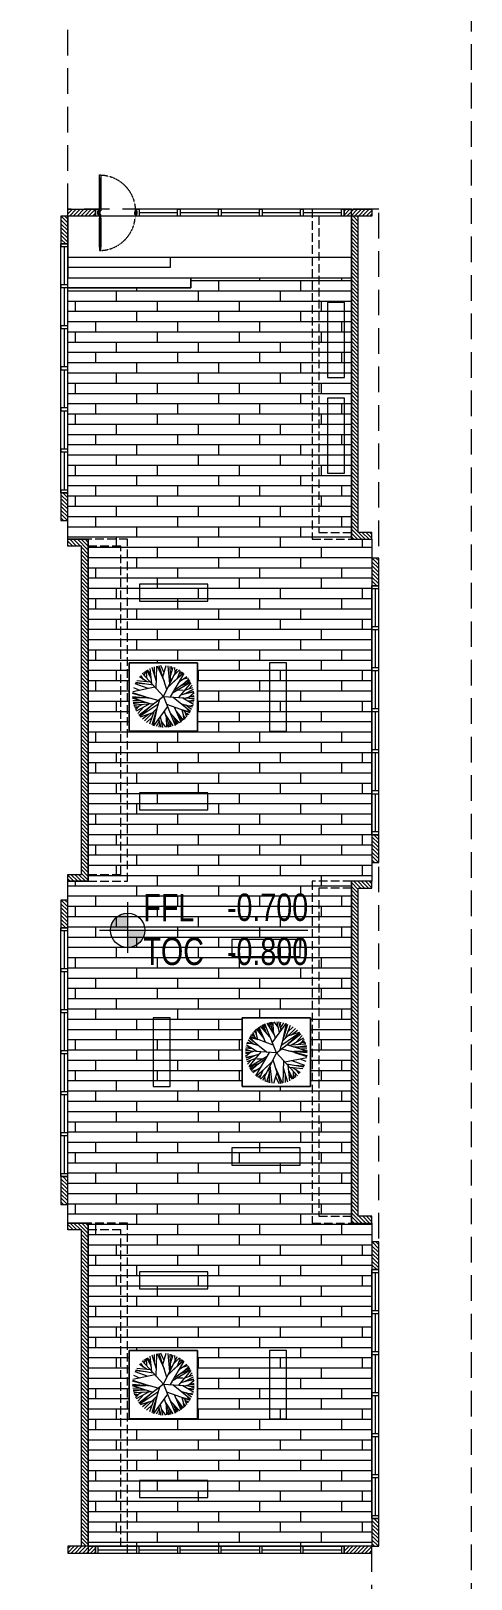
# Model space of a CAD drawing. Header units: millimetres. Extents: x -162958 to 167200, y -450 to 146301.
# Drawn here: x 104972 to 117850, y 25042 to 70316 of the extents above; entities that cross this region are included whole.
import ezdxf
from ezdxf.enums import TextEntityAlignment as Align

# ---------------------------------------------------------------- set-up
doc = ezdxf.new("R2010")
doc.units = ezdxf.units.MM
for name, pattern in [('Xr_MB nha xuong CM2$0$DASH', [0.35, 0.25, -0.1]), ('Xr_MB nha xuong CM2$0$HIDDENX2', [0.75, 0.5, -0.25]), ('Xr_MB nha xuong CM2$0$Xr_MB nha xuong + VP$0$HIDDEN', [9.525, 6.35, -3.175])]:
    doc.linetypes.add(name, pattern=pattern)
doc.layers.get('0').update_dxf_attribs({"lineweight": 5})
for name, color, linetype, lineweight in [('A-Dim', 8, 'Continuous', 5), ('A-Dim-Area', 7, 'Continuous', 5), ('A-Text', 2, 'Continuous', 5), ('CJSC.2-Tuong', 3, 'Continuous', 5), ('CJSC.6-Hatch', 251, 'Continuous', 5), ('FLOOR FINISHED', 253, 'Continuous', 5), ('Xr_MB nha xuong CM2$0$A-Solid-Stair', 151, 'Continuous', 5), ('Xr_MB nha xuong CM2$0$A-Solid-Wall H', 9, 'Continuous', 18), ('Xr_MB nha xuong CM2$0$A-Solid-WallC', 2, 'Continuous', 5), ('Xr_MB nha xuong CM2$0$A-Solid-Window', 4, 'Continuous', 5), ('Xr_MB nha xuong CM2$0$CJSC.11-Khuat', 152, 'Xr_MB nha xuong CM2$0$HIDDENX2', 5), ('Xr_MB nha xuong CM2$0$Xr_MB nha xuong + VP$0$CJSC.8-Cua', 15, 'Continuous', 5)]:
    doc.layers.add(name, color=color, linetype=linetype, lineweight=lineweight)
doc.styles.add('CJSC1', font='arial.ttf', dxfattribs={"width": 0.75})

# ---------------------------------------------------------------- blocks, each defined once
blk = doc.blocks.new('COT CAO DO')
at = {"layer": 'A-Dim'}
h = blk.add_hatch(color=256, dxfattribs=at)
h.paths.add_polyline_path([(0, 586, 0.414214), (-586, 0), (0, 0)])
h.paths.add_polyline_path([(586, 0), (0, 0), (0, -586, 0.414214)])
for p, q in [((0, 961), (0, -774)), ((-961, 0), (6166, 1))]:
    blk.add_line(p, q, dxfattribs=at)
blk.add_circle((0, 0), 586, dxfattribs=at)
at = {"layer": 'A-Text', "color": 6, "style": 'CJSC1', "width": 0.75}
for s, p in [('FFL', (541, 309)), ('TOC', (541, -1188))]:
    blk.add_text(s, height=935, dxfattribs=at).set_placement(p)
for tag, p in [('%%P0.000', (6173, 318)), ('-0.050', (6173, -1188))]:
    blk.add_attdef(tag, text='', height=935, dxfattribs=at).set_placement(p, align=Align.RIGHT)
blk = doc.blocks.new('A$C0c999cd2')
at = {"layer": 'CJSC.6-Hatch'}
h = blk.add_hatch(dxfattribs=at)
h.set_pattern_fill('BOARDW', color=250, scale=150, angle=180, pattern_type=2)
h.set_pattern_definition([(180, (-1016937.57, -1791282.35), (-4e-14, -300), []), (270, (-1016937.57, -1791282.35), (600, -600), [300, -2100]), (270, (-1018137.57, -1791582.35), (600, -600), [300, -2100])])
h.paths.add_polyline_path([(65000, -94000), (56700, -94000), (56700, -84550), (56100, -84550), (56100, -74550), (56700, -74550), (56700, -64550), (56100, -64550), (56100, -57200), (59700, -57200), (59700, -56900), (64400, -56900), (64400, -64550), (65000, -64550), (65000, -74550), (64400, -74550), (64400, -84550), (65000, -84550)])
h.paths.add_polyline_path([(57900, -68163), (59900, -68163), (59900, -70163), (57900, -70163)], flags=16)
h.paths.add_polyline_path([(61200, -78550), (63200, -78550), (63200, -80550), (61200, -80550)], flags=16)
h.paths.add_polyline_path([(57900, -88275), (59900, -88275), (59900, -90275), (57900, -90275)], flags=16)
at = {"layer": 'FLOOR FINISHED', "elevation": 0}
for points in [[(65000, -94000), (56700, -94000), (56700, -84550), (56100, -84550), (56100, -74550), (56700, -74550), (56700, -64550), (56100, -64550), (56100, -57200), (59700, -57200), (59700, -56900), (64400, -56900), (64400, -64550), (65000, -64550), (65000, -74550), (64400, -74550), (64400, -84550), (65000, -84550)], [(57900, -68163), (59900, -68163), (59900, -70163), (57900, -70163)], [(61200, -78550), (63200, -78550), (63200, -80550), (61200, -80550)], [(57900, -88275), (59900, -88275), (59900, -90275), (57900, -90275)]]:
    blk.add_lwpolyline(points, close=True, dxfattribs=at)
blk = doc.blocks.new('Xr_MB nha xuong CM2$0$2026234234234')
at = {"color": 0}
for p, q in [((46192, 17153), (46119, 17247)), ((46181, 17177), (46131, 17256)), ((46208, 17115), (46143, 17265)), ((46173, 17254), (46151, 17270)), ((46252, 17166), (46157, 17273)), ((46199, 17226), (46174, 17283)), ((46217, 17205), (46185, 17289)), ((46215, 17258), (46190, 17291)), ((46314, 17012), (46199, 17298)), ((46296, 17189), (46222, 17303)), ((46257, 17249), (46240, 17308)), ((46307, 17157), (46253, 17311)), ((46284, 17277), (46263, 17313)), ((46274, 17111), (46411, 17301)), ((46286, 17217), (46283, 17315)), ((46334, 17260), (46292, 17316)), ((46344, 17208), (46323, 17317)), ((46362, 17233), (46338, 17316)), ((46351, 17273), (46358, 17314)), ((46353, 17043), (46427, 17295)), ((46356, 17254), (46386, 17308)), ((46379, 17131), (46414, 17300)), ((46379, 17131), (46501, 17252)), ((46404, 17155), (46452, 17284)), ((46427, 17218), (46480, 17267)), ((46059, 17104), (46021, 17099)), ((46135, 17083), (46026, 17113)), ((46092, 17095), (46036, 17137)), ((46217, 17018), (46045, 17156)), ((46051, 17167), (46132, 17143)), ((46108, 17105), (46051, 17167)), ((46283, 17088), (46054, 17171)), ((46090, 17177), (46063, 17185)), ((46118, 17148), (46072, 17197)), ((46102, 17165), (46084, 17212)), ((46117, 17204), (46091, 17221)), ((46132, 17143), (46105, 17235)), ((46122, 17178), (46112, 17240)), ((46314, 17012), (46555, 17198)), ((46367, 17091), (46545, 17210)), ((46410, 17086), (46606, 17099)), ((46427, 17178), (46541, 17215)), ((46427, 17099), (46547, 17208)), ((46462, 17189), (46521, 17235)), ((46462, 17090), (46581, 17158)), ((46510, 17117), (46567, 17181)), ((46525, 17094), (46595, 17130)), ((46553, 17108), (46587, 17146)), ((46571, 17117), (46601, 17114)), ((46576, 17097), (46604, 17105)), ((46314, 17012), (46009, 17031)), ((46088, 17026), (46009, 17003)), ((46042, 17012), (46009, 17016)), ((46067, 17027), (46010, 17040)), ((46072, 17054), (46011, 17048)), ((46062, 17018), (46011, 16974)), ((46079, 16978), (46012, 16966)), ((46138, 16995), (46013, 16959)), ((46060, 17062), (46014, 17066)), ((46104, 16985), (46017, 16940)), ((46122, 17024), (46018, 17087)), ((46103, 16951), (46022, 16922)), ((46161, 17022), (46041, 16876)), ((46217, 16972), (46047, 16870)), ((46201, 16946), (46059, 16844)), ((46242, 17016), (46109, 16786)), ((46176, 16948), (46120, 16949)), ((46314, 17012), (46177, 16739)), ((46278, 16942), (46355, 16710)), ((46314, 17012), (46523, 16783)), ((46364, 17051), (46617, 16984)), ((46397, 16921), (46615, 16966)), ((46433, 17088), (46618, 17030)), ((46435, 17032), (46618, 17016)), ((46483, 17072), (46613, 17071)), ((46487, 17027), (46617, 17027)), ((46494, 17016), (46616, 16975)), ((46514, 17063), (46617, 17027)), ((46532, 17072), (46610, 17084)), ((46546, 16952), (46606, 16928)), ((46549, 17052), (46615, 17055)), ((46063, 16937), (46030, 16899)), ((46152, 16910), (46045, 16869)), ((46087, 16885), (46053, 16855)), ((46110, 16880), (46063, 16838)), ((46124, 16843), (46070, 16828)), ((46154, 16863), (46081, 16814)), ((46227, 16880), (46115, 16781)), ((46267, 16919), (46119, 16777)), ((46159, 16789), (46130, 16769)), ((46176, 16832), (46146, 16757)), ((46213, 16810), (46156, 16751)), ((46243, 16807), (46216, 16723)), ((46241, 16867), (46246, 16715)), ((46251, 16887), (46268, 16711)), ((46319, 16819), (46286, 16708)), ((46304, 16864), (46372, 16713)), ((46384, 16935), (46377, 16714)), ((46382, 16865), (46423, 16727)), ((46401, 16800), (46401, 16720)), ((46414, 16902), (46585, 16873)), ((46426, 16889), (46443, 16736)), ((46432, 16837), (46477, 16755)), ((46436, 16796), (46471, 16751)), ((46444, 16870), (46576, 16857)), ((46465, 16935), (46592, 16889)), ((46475, 16867), (46549, 16819)), ((46478, 16832), (46479, 16756)), ((46479, 16797), (46493, 16766)), ((46485, 16890), (46589, 16882)), ((46496, 16812), (46503, 16773)), ((46510, 16844), (46537, 16805)), ((46196, 16777), (46202, 16728)), ((46227, 16757), (46232, 16718)), ((46307, 16778), (46339, 16708))]:
    blk.add_line(p, q, dxfattribs=at)
blk = doc.blocks.new('Xr_MB nha xuong CM2$0$2026tianjingbuzhi2')
at = {"layer": 'Xr_MB nha xuong CM2$0$A-Solid-Stair'}
blk.add_line((3221553, 2321734), (3213253, 2321734), dxfattribs=at)
for points in [[(3221553, 2321134), (3213253, 2321134), (3213253, 2322934), (3221553, 2322934)], [(3218553, 2321434), (3221553, 2321434), (3221553, 2321734), (3218553, 2321734)], [(3217953, 2320834), (3221553, 2320834), (3221553, 2321134), (3217953, 2321134)], [(3213453, 2318213), (3213453, 2320413), (3213953, 2320413), (3213953, 2318213)], [(3213453, 2315413), (3213453, 2317613), (3213953, 2317613), (3213953, 2315413)], [(3217453, 2312170), (3219453, 2312170), (3219453, 2311670), (3217453, 2311670)], [(3215153, 2307870), (3215153, 2309870), (3215653, 2309870), (3215653, 2307870)], [(3217753, 2309870), (3219753, 2309870), (3219753, 2307870), (3217753, 2307870)], [(3217453, 2306070), (3219453, 2306070), (3219453, 2305570), (3217453, 2305570)], [(3216753, 2301284), (3214753, 2301284), (3214753, 2301784), (3216753, 2301784)], [(3216453, 2297484), (3214453, 2297484), (3214453, 2299484), (3216453, 2299484)], [(3219053, 2299484), (3219053, 2297484), (3218553, 2297484), (3218553, 2299484)], [(3216753, 2295184), (3214753, 2295184), (3214753, 2295684), (3216753, 2295684)], [(3217453, 2292059), (3219453, 2292059), (3219453, 2291559), (3217453, 2291559)], [(3215153, 2287759), (3215153, 2289759), (3215653, 2289759), (3215653, 2287759)], [(3217753, 2289759), (3219753, 2289759), (3219753, 2287759), (3217753, 2287759)], [(3217453, 2285959), (3219453, 2285959), (3219453, 2285459), (3217453, 2285459)]]:
    blk.add_lwpolyline(points, close=True, dxfattribs=at)
at = {"color": 96, "true_color": 0x007f00, "xscale": -2.967032967032967, "yscale": 2.967032967032967, "zscale": 2.967032967032967, "rotation": 180}
for p in [(3081342, 2359362), (3081342, 2339250)]:
    blk.add_blockref('Xr_MB nha xuong CM2$0$2026234234234', p, dxfattribs=at)
at = {"color": 96, "true_color": 0x007f00, "xscale": -2.967032967032967, "yscale": 2.967032967032967, "zscale": 2.967032967032967}
blk.add_blockref('Xr_MB nha xuong CM2$0$2026234234234', (3352865, 2247992), dxfattribs=at)
blk = doc.blocks.new('*U251')
blk.add_line((-70, 100), (-70, 950))
for points in [[(-50, 0), (-50, 1050), (-90, 1050), (-90, 0)], [(-50, 100), (-90, 100), (-90, 950), (-50, 950)], [(-1150, -110), (-1090, -110), (-1090, -40), (-1100, -40), (-1100, 0), (-1150, 0)], [(0, -110), (-60, -110), (-60, -40), (-50, -40), (-50, 0), (0, 0)]]:
    blk.add_lwpolyline(points, close=True)
at = {"linetype": 'Xr_MB nha xuong CM2$0$Xr_MB nha xuong + VP$0$HIDDEN'}
blk.add_arc((-50, 0), 1050, 90, 180, dxfattribs=at)

msp = doc.modelspace()

# ---------------------------------------------------------------- hatches: boundary and pattern name
at = {"layer": 'Xr_MB nha xuong CM2$0$A-Solid-Wall H'}
h = msp.add_hatch(dxfattribs=at)
h.set_pattern_fill('ANSI31', color=256, scale=25, angle=-90)
h.set_pattern_definition([(315, (49949.53, 65800.12), (56.1266, 56.1266), [])])
h.paths.add_polyline_path([(105849.9, 64090.2), (106049.9, 64090.2), (106049.9, 64900.1), (105849.9, 64900.1)])
h = msp.add_hatch(dxfattribs=at)
h.set_pattern_fill('ANSI31', color=256, scale=25, angle=-180)
h.set_pattern_definition([(225, (115835.72, 121000.37), (56.1266, -56.1266), [])])
h.paths.add_polyline_path([(106859.8, 65100), (106859.8, 64900), (106049.9, 64900), (106049.9, 65100)])
h = msp.add_hatch(dxfattribs=at)
h.set_pattern_fill('ANSI31', color=256, scale=25, angle=-180)
h.set_pattern_definition([(225, (107345.72, 121000.37), (56.1266, -56.1266), [])])
h.paths.add_polyline_path([(114949.8, 65100), (114949.8, 64900), (114139.8, 64900), (114139.8, 65100)])
h = msp.add_hatch(dxfattribs=at)
h.set_pattern_fill('ANSI31', color=256, scale=25, angle=-90)
h.set_pattern_definition([(315, (52799.79, 57350.01), (56.1266, 56.1266), [])])
h.paths.add_polyline_path([(114949.8, 55650), (114549.8, 55650), (114549.8, 64900), (114349.8, 64900), (114349.8, 55450), (114949.8, 55450)])
h = msp.add_hatch(dxfattribs=at)
h.set_pattern_fill('ANSI31', color=256, scale=25, angle=-90)
h.set_pattern_definition([(315, (49949.53, 57310.12), (56.1266, 56.1266), [])])
h.paths.add_polyline_path([(105849.9, 56000.2), (106049.9, 56000.2), (106049.9, 56810.2), (105849.9, 56810.2)])
h = msp.add_hatch(dxfattribs=at)
h.set_pattern_fill('ANSI31', color=256, scale=25, angle=-90)
h.set_pattern_definition([(315, (54587.26, 47700.01), (56.1266, 56.1266), [])])
h.paths.add_polyline_path([(106049.8, 45650), (106449.8, 45650), (106449.8, 55250), (106049.8, 55250), (106049.8, 55450), (106649.8, 55450), (106649.8, 45450), (106049.8, 45450)])
h = msp.add_hatch(dxfattribs=at)
h.set_pattern_fill('ANSI31', color=256, scale=25, angle=-90)
h.set_pattern_definition([(315, (59049.415, 55800.12), (56.1266, 56.1266), [])])
h.paths.add_polyline_path([(114949.8, 54090.2), (115149.8, 54090.2), (115149.8, 54900.1), (114949.8, 54900.1)])
h = msp.add_hatch(dxfattribs=at)
h.set_pattern_fill('ANSI31', color=256, scale=25, angle=-90)
h.set_pattern_definition([(315, (59049.415, 47310.12), (56.1266, 56.1266), [])])
h.paths.add_polyline_path([(114949.8, 46000.2), (115149.8, 46000.2), (115149.8, 46810.2), (114949.8, 46810.2)])
h = msp.add_hatch(dxfattribs=at)
h.set_pattern_fill('ANSI31', color=256, scale=25, angle=-90)
h.set_pattern_definition([(315, (52799.79, 37700), (56.1266, 56.1266), [])])
h.paths.add_polyline_path([(114949.8, 35650), (114549.8, 35650), (114549.8, 45250), (114949.8, 45250), (114949.8, 45450), (114349.8, 45450), (114349.8, 35450), (114949.8, 35450)])
h = msp.add_hatch(dxfattribs=at)
h.set_pattern_fill('ANSI31', color=256, scale=25, angle=-90)
h.set_pattern_definition([(315, (49949.42, 45800.01), (56.1266, 56.1266), [])])
h.paths.add_polyline_path([(105849.8, 44090.1), (106049.8, 44090.1), (106049.8, 44900), (105849.8, 44900)])
h = msp.add_hatch(dxfattribs=at)
h.set_pattern_fill('ANSI31', color=256, scale=25, angle=-90)
h.set_pattern_definition([(315, (49949.42, 37310.01), (56.1266, 56.1266), [])])
h.paths.add_polyline_path([(105849.8, 36000.1), (106049.8, 36000.1), (106049.8, 36810.1), (105849.8, 36810.1)])
h = msp.add_hatch(dxfattribs=at)
h.set_pattern_fill('ANSI31', color=256, scale=25, angle=-90)
h.set_pattern_definition([(315, (54487.26, 27700), (56.1266, 56.1266), [])])
h.paths.add_polyline_path([(106449.8, 26000), (106449.8, 35250), (106049.8, 35250), (106049.8, 35450), (106649.8, 35450), (106649.8, 26000)])
h = msp.add_hatch(dxfattribs=at)
h.set_pattern_fill('ANSI31', color=256, scale=25, angle=-90)
h.set_pattern_definition([(315, (59049.415, 35800.12), (56.1266, 56.1266), [])])
h.paths.add_polyline_path([(114949.8, 34090.2), (115149.8, 34090.2), (115149.8, 34900.1), (114949.8, 34900.1)])
h = msp.add_hatch(dxfattribs=at)
h.set_pattern_fill('ANSI31', color=256, scale=25, angle=-90)
h.set_pattern_definition([(315, (59049.415, 27310.12), (56.1266, 56.1266), [])])
h.paths.add_polyline_path([(114949.8, 26000.2), (115149.8, 26000.2), (115149.8, 26810.2), (114949.8, 26810.2)])
h = msp.add_hatch(dxfattribs=at)
h.set_pattern_fill('ANSI31', color=256, scale=25, angle=-180)
h.set_pattern_definition([(225, (107359.79, 81900.38), (56.1266, -56.1266), [])])
h.paths.add_polyline_path([(106049.9, 26000), (106049.9, 25800), (106859.9, 25800), (106859.9, 26000)])
h = msp.add_hatch(dxfattribs=at)
h.set_pattern_fill('ANSI31', color=256, scale=25, angle=-180)
h.set_pattern_definition([(225, (115849.79, 81900.38), (56.1266, -56.1266), [])])
h.paths.add_polyline_path([(114139.9, 26000), (114139.9, 25800), (114949.8, 25800), (114949.8, 26000)])

# ---------------------------------------------------------------- linework, layer by layer
at = {"layer": 'Xr_MB nha xuong CM2$0$A-Solid-WallC', "linetype": 'ByBlock', "lineweight": 0, "ltscale": 0.1}
for points in [[(105849.9, 64090.2), (106049.9, 64090.2), (106049.9, 64900.1), (105849.9, 64900.1)], [(106859.8, 65100), (106859.8, 64900), (106049.9, 64900), (106049.9, 65100)], [(114949.8, 65100), (114949.8, 64900), (114139.8, 64900), (114139.8, 65100)], [(105849.9, 56000.2), (106049.9, 56000.2), (106049.9, 56810.2), (105849.9, 56810.2)], [(114949.8, 54090.2), (115149.8, 54090.2), (115149.8, 54900.1), (114949.8, 54900.1)], [(114949.8, 46000.2), (115149.8, 46000.2), (115149.8, 46810.2), (114949.8, 46810.2)], [(105849.8, 44090.1), (106049.8, 44090.1), (106049.8, 44900), (105849.8, 44900)], [(105849.8, 36000.1), (106049.8, 36000.1), (106049.8, 36810.1), (105849.8, 36810.1)], [(114949.8, 34090.2), (115149.8, 34090.2), (115149.8, 34900.1), (114949.8, 34900.1)], [(114949.8, 26000.2), (115149.8, 26000.2), (115149.8, 26810.2), (114949.8, 26810.2)], [(106049.9, 26000), (106049.9, 25800), (106859.9, 25800), (106859.9, 26000)], [(114139.9, 26000), (114139.9, 25800), (114949.8, 25800), (114949.8, 26000)]]:
    msp.add_lwpolyline(points, close=True, dxfattribs=at)
at = {"layer": 'Xr_MB nha xuong CM2$0$A-Solid-WallC', "linetype": 'Xr_MB nha xuong CM2$0$DASH', "lineweight": 0, "ltscale": 1000}
for points in [[(114349.8, 65100), (113199.8, 65100), (113199.8, 55450), (114349.8, 55450)], [(114349.8, 64900), (113399.8, 64900), (113399.8, 55650), (114349.8, 55650)], [(107800, 55450), (106650, 55450), (106650, 45450), (107800, 45450)], [(107600, 55250), (106650, 55250), (106650, 45650), (107600, 45650)], [(114349.8, 45450), (113199.7, 45450), (113199.7, 35450), (114349.8, 35450)], [(114350, 45250), (113399.7, 45250), (113399.7, 35650), (114350, 35650)], [(107799.8, 35450), (106649.8, 35450), (106649.8, 25800), (107799.8, 25800)], [(107599.8, 35250), (106649.8, 35250), (106649.8, 26000), (107599.8, 26000)]]:
    msp.add_lwpolyline(points, close=True, dxfattribs=at)
at = {"layer": 'Xr_MB nha xuong CM2$0$A-Solid-WallC'}
for points in [[(114949.8, 55650), (114549.8, 55650), (114549.8, 64900), (114349.8, 64900), (114349.8, 55450), (114949.8, 55450)], [(106049.8, 45650), (106449.8, 45650), (106449.8, 55250), (106049.8, 55250), (106049.8, 55450), (106649.8, 55450), (106649.8, 45450), (106049.8, 45450)], [(114949.8, 35650), (114549.8, 35650), (114549.8, 45250), (114949.8, 45250), (114949.8, 45450), (114349.8, 45450), (114349.8, 35450), (114949.8, 35450)], [(106449.8, 26000), (106449.8, 35250), (106049.8, 35250), (106049.8, 35450), (106649.8, 35450), (106649.8, 26000)]]:
    msp.add_lwpolyline(points, close=True, dxfattribs=at)
at = {"layer": 'Xr_MB nha xuong CM2$0$A-Solid-Window'}
for p, q in [((114139.8, 65100), (108059.8, 65100)), ((114139.8, 64900), (108059.8, 64900)), ((109259.8, 65000), (108139.8, 65000)), ((110459.8, 65000), (109339.8, 65000)), ((111659.8, 65000), (110539.8, 65000)), ((112859.8, 65000), (111739.8, 65000)), ((114059.8, 65000), (112939.8, 65000)), ((105849.9, 56810.2), (105849.9, 64090.2)), ((105949.9, 62890.2), (105949.9, 64010.2)), ((106049.9, 56810.2), (106049.9, 64090.2)), ((105949.9, 61690.2), (105949.9, 62810.2)), ((105949.9, 60490.2), (105949.9, 61610.2)), ((105949.9, 59290.2), (105949.9, 60410.2)), ((105949.9, 58090.2), (105949.9, 59210.2)), ((105949.9, 56890.2), (105949.9, 58010.2)), ((114949.8, 46810.2), (114949.8, 54090.2)), ((115049.8, 52890.2), (115049.8, 54010.2)), ((115149.8, 46810.2), (115149.8, 54090.2)), ((115049.8, 51690.2), (115049.8, 52810.2)), ((115049.8, 50490.2), (115049.8, 51610.2)), ((115049.8, 49290.2), (115049.8, 50410.2)), ((115049.8, 48090.2), (115049.8, 49210.2)), ((115049.8, 46890.2), (115049.8, 48010.2)), ((105849.8, 36810.1), (105849.8, 44090.1)), ((105949.8, 42890.1), (105949.8, 44010.1)), ((106049.8, 36810.1), (106049.8, 44090.1)), ((105949.8, 41690.1), (105949.8, 42810.1)), ((105949.8, 40490.1), (105949.8, 41610.1)), ((105949.8, 39290.1), (105949.8, 40410.1)), ((105949.8, 38090.1), (105949.8, 39210.1)), ((105949.8, 36890.1), (105949.8, 38010.1)), ((114949.8, 26810.2), (114949.8, 34090.2)), ((115049.8, 32890.2), (115049.8, 34010.2)), ((115149.8, 26810.2), (115149.8, 34090.2)), ((115049.8, 31690.2), (115049.8, 32810.2)), ((115049.8, 30490.2), (115049.8, 31610.2)), ((115049.8, 29290.2), (115049.8, 30410.2)), ((115049.8, 28090.2), (115049.8, 29210.2)), ((115049.8, 26890.2), (115049.8, 28010.2)), ((106859.9, 26000), (114139.9, 26000)), ((106939.9, 25900), (108059.9, 25900)), ((108139.9, 25900), (109259.9, 25900)), ((109339.9, 25900), (110459.9, 25900)), ((110539.9, 25900), (111659.9, 25900)), ((111739.9, 25900), (112859.9, 25900)), ((112939.9, 25900), (114059.9, 25900)), ((106859.9, 25800), (114139.9, 25800))]:
    msp.add_line(p, q, dxfattribs=at)
for points in [[(106939.8, 65100), (106939.8, 64900), (106859.8, 64900), (106859.8, 65100)], [(108139.8, 65100), (108139.8, 64900), (108059.8, 64900), (108059.8, 65100)], [(109339.8, 65100), (109339.8, 64900), (109259.8, 64900), (109259.8, 65100)], [(110539.8, 65100), (110539.8, 64900), (110459.8, 64900), (110459.8, 65100)], [(111739.8, 65100), (111739.8, 64900), (111659.8, 64900), (111659.8, 65100)], [(112939.8, 65100), (112939.8, 64900), (112859.8, 64900), (112859.8, 65100)], [(114139.8, 65100), (114139.8, 64900), (114059.8, 64900), (114059.8, 65100)], [(105849.9, 64010.2), (106049.9, 64010.2), (106049.9, 64090.2), (105849.9, 64090.2)], [(105849.9, 62810.2), (106049.9, 62810.2), (106049.9, 62890.2), (105849.9, 62890.2)], [(105849.9, 61610.2), (106049.9, 61610.2), (106049.9, 61690.2), (105849.9, 61690.2)], [(105849.9, 60410.2), (106049.9, 60410.2), (106049.9, 60490.2), (105849.9, 60490.2)], [(105849.9, 59210.2), (106049.9, 59210.2), (106049.9, 59290.2), (105849.9, 59290.2)], [(105849.9, 58010.2), (106049.9, 58010.2), (106049.9, 58090.2), (105849.9, 58090.2)], [(105849.9, 56810.2), (106049.9, 56810.2), (106049.9, 56890.2), (105849.9, 56890.2)], [(114949.8, 54010.2), (115149.8, 54010.2), (115149.8, 54090.2), (114949.8, 54090.2)], [(114949.8, 52810.2), (115149.8, 52810.2), (115149.8, 52890.2), (114949.8, 52890.2)], [(114949.8, 51610.2), (115149.8, 51610.2), (115149.8, 51690.2), (114949.8, 51690.2)], [(114949.8, 50410.2), (115149.8, 50410.2), (115149.8, 50490.2), (114949.8, 50490.2)], [(114949.8, 49210.2), (115149.8, 49210.2), (115149.8, 49290.2), (114949.8, 49290.2)], [(114949.8, 48010.2), (115149.8, 48010.2), (115149.8, 48090.2), (114949.8, 48090.2)], [(114949.8, 46810.2), (115149.8, 46810.2), (115149.8, 46890.2), (114949.8, 46890.2)], [(105849.8, 44010.1), (106049.8, 44010.1), (106049.8, 44090.1), (105849.8, 44090.1)], [(105849.8, 42810.1), (106049.8, 42810.1), (106049.8, 42890.1), (105849.8, 42890.1)], [(105849.8, 41610.1), (106049.8, 41610.1), (106049.8, 41690.1), (105849.8, 41690.1)], [(105849.8, 40410.1), (106049.8, 40410.1), (106049.8, 40490.1), (105849.8, 40490.1)], [(105849.8, 39210.1), (106049.8, 39210.1), (106049.8, 39290.1), (105849.8, 39290.1)], [(105849.8, 38010.1), (106049.8, 38010.1), (106049.8, 38090.1), (105849.8, 38090.1)], [(105849.8, 36810.1), (106049.8, 36810.1), (106049.8, 36890.1), (105849.8, 36890.1)], [(114949.8, 34010.2), (115149.8, 34010.2), (115149.8, 34090.2), (114949.8, 34090.2)], [(114949.8, 32810.2), (115149.8, 32810.2), (115149.8, 32890.2), (114949.8, 32890.2)], [(114949.8, 31610.2), (115149.8, 31610.2), (115149.8, 31690.2), (114949.8, 31690.2)], [(114949.8, 30410.2), (115149.8, 30410.2), (115149.8, 30490.2), (114949.8, 30490.2)], [(114949.8, 29210.2), (115149.8, 29210.2), (115149.8, 29290.2), (114949.8, 29290.2)], [(114949.8, 28010.2), (115149.8, 28010.2), (115149.8, 28090.2), (114949.8, 28090.2)], [(114949.8, 26810.2), (115149.8, 26810.2), (115149.8, 26890.2), (114949.8, 26890.2)], [(106859.9, 26000), (106859.9, 25800), (106939.9, 25800), (106939.9, 26000)], [(108059.9, 26000), (108059.9, 25800), (108139.9, 25800), (108139.9, 26000)], [(109259.9, 26000), (109259.9, 25800), (109339.9, 25800), (109339.9, 26000)], [(110459.9, 26000), (110459.9, 25800), (110539.9, 25800), (110539.9, 26000)], [(111659.9, 26000), (111659.9, 25800), (111739.9, 25800), (111739.9, 26000)], [(112859.9, 26000), (112859.9, 25800), (112939.9, 25800), (112939.9, 26000)], [(114059.9, 26000), (114059.9, 25800), (114139.9, 25800), (114139.9, 26000)]]:
    msp.add_lwpolyline(points, close=True, dxfattribs=at)
at = {"layer": 'Xr_MB nha xuong CM2$0$CJSC.11-Khuat', "ltscale": 1500}
msp.add_lwpolyline([(117849.8, 127300), (117849.8, 23000), (114949.8, 23000), (114949.8, 26000), (115149.8, 26000), (115149.8, 65100), (106049.8, 65100), (106049.8, 73799.9), (115149.8, 73799.9), (115149.8, 124900), (62849.8, 124900), (62849.8, 23000), (48149.8, 23000), (48149.8, 124900), (30249.8, 124900), (30249.8, 127300)], dxfattribs=at)

# ---------------------------------------------------------------- block references
at = {"layer": 'A-Dim-Area', "xscale": 0.855614973262032, "yscale": 0.855614973262032, "zscale": 0.855614973262032}
msp.add_blockref('COT CAO DO', (107801.3, 44016), dxfattribs=at).add_auto_attribs({'-0.050': '-0.800', '%%P0.000': '-0.700'})
at = {"layer": 'CJSC.2-Tuong', "ltscale": 1000}
msp.add_blockref('A$C0c999cd2', (49949.8, 120000, 0), dxfattribs=at)
at = {"layer": 'Xr_MB nha xuong CM2$0$A-Solid-Stair', "xscale": -1}
msp.add_blockref('Xr_MB nha xuong CM2$0$2026tianjingbuzhi2', (3327603.1, -2258033.7), dxfattribs=at)
at = {"layer": 'Xr_MB nha xuong CM2$0$Xr_MB nha xuong + VP$0$CJSC.8-Cua', "xscale": -1}
msp.add_blockref('*U251', (106924.8, 65055), dxfattribs=at)
at = {"layer": 'Xr_MB nha xuong CM2$0$Xr_MB nha xuong + VP$0$CJSC.8-Cua', "rotation": 180}
msp.add_blockref('*U251', (106924.8, 64945), dxfattribs=at)

doc.saveas('drawing.dxf')
